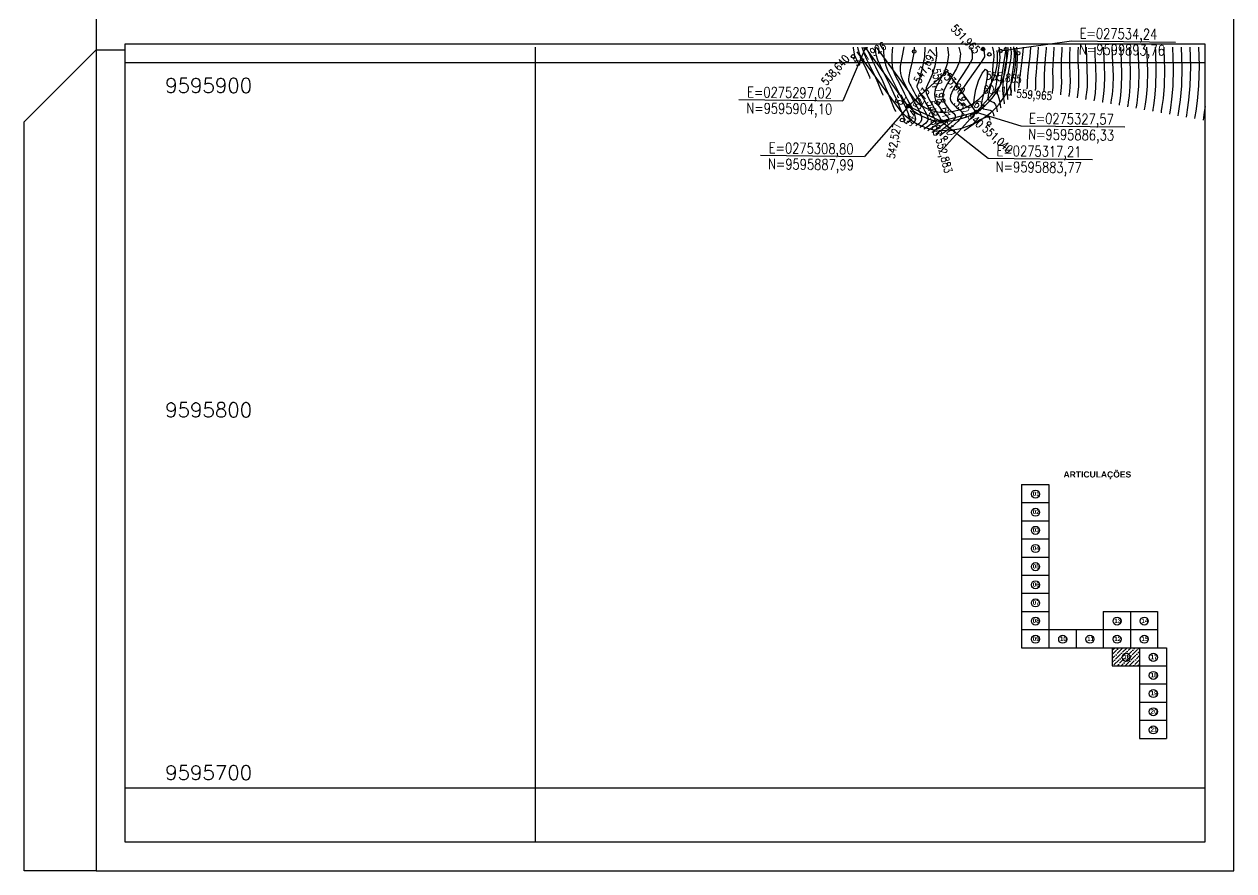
# Model space of a CAD drawing. Header units: millimetres. Extents: x 276147 to 291056, y 9594849 to 9609891.
# Drawn here: x 277622.8 to 277956.4, y 9607037.3 to 9607270.7 of the extents above; entities that cross this region are included whole.
import ezdxf
from ezdxf.enums import TextEntityAlignment as Align

# ---------------------------------------------------------------- set-up
doc = ezdxf.new("R2010")
doc.units = ezdxf.units.MM
doc.header["$LTSCALE"] = 10
doc.linetypes.add('CONTINUO', pattern=[0])
for name, color, linetype in [('2000-Top_malha_coord', 2, 'Continuous'), ('500-dim1', 6, 'Continuous'), ('Curvas mestras', 30, 'Continuous'), ('Curvas simples', 9, 'Continuous'), ('LINHA02', 8, 'Continuous'), ('TEXTO-PAPEL', 7, 'Continuous'), ('TEXTO02', 3, 'Continuous'), ('Top_malha_coord', 8, 'Continuous')]:
    doc.layers.add(name, color=color, linetype=linetype)
doc.styles.add('r80', font='romans.shx')
doc.styles.add('ROMANS', font='romans.shx', dxfattribs={"width": 0.8, "height": 4})
doc.styles.add('T7', font='arial.ttf')

msp = doc.modelspace()

# ---------------------------------------------------------------- hatches: boundary and pattern name
at = {"layer": 'Top_malha_coord'}
h = msp.add_hatch(dxfattribs=at)
h.set_pattern_fill('ANSI36', color=8, scale=0.25)
h.set_pattern_definition([(45, (15662.7059, 10875.3507), (0.420949505675, 1.54348152081), [1.984375, -0.396875, 0, -0.396875])])
h.paths.add_polyline_path([(277930.4, 9607098.84), (277922.9, 9607098.84), (277922.9, 9607093.84), (277930.4, 9607093.84)])
h.paths.add_polyline_path([(277925.63, 9607096.19, -1), (277927.84, 9607096.19, -1)], flags=0)
h.paths.add_polyline_path([(277925.53, 9607095), (277928.03, 9607095), (277928.03, 9607097.51), (277925.53, 9607097.51)], flags=24)

# ---------------------------------------------------------------- linework, layer by layer
at = {"layer": '500-dim1', "ltscale": 0.1}
for points in [[(277642.7, 9607037.34), (277956.42, 9607037.34), (277956.42, 9607273.22), (277642.7, 9607273.22)], [(277650.64, 9607045.28), (277948.48, 9607045.28), (277948.48, 9607265.28), (277650.64, 9607265.28)]]:
    msp.add_lwpolyline(points, close=True, dxfattribs=at)
msp.add_lwpolyline([(277642.7, 9607037.34), (277622.84, 9607037.34), (277622.84, 9607243.83), (277642.7, 9607263.69), (277650.64, 9607263.69)], dxfattribs=at)
at = {"layer": 'Curvas mestras', "linetype": 'CONTINUO'}
for points in [[(277852.67, 9607264.39, -45), (277852.77, 9607263.91, -45), (277853.17, 9607262.45, -45), (277853.55, 9607261.45, -45), (277853.91, 9607260.71, -45), (277854.25, 9607260.02, -45), (277854.6, 9607259.31, -45), (277854.95, 9607258.54, -45), (277855.32, 9607257.68, -45), (277855.66, 9607256.86, -45), (277855.92, 9607256.22, -45), (277856.07, 9607255.87, -45), (277856.12, 9607255.74, -45), (277856.13, 9607255.73, -45)], [(277862.33, 9607264.39, -40), (277862.2, 9607263.49, -40), (277862.08, 9607261.98, -40), (277862.08, 9607260.48, -40), (277862.22, 9607259.12, -40), (277862.5, 9607257.96, -40), (277862.96, 9607256.82, -40), (277863.65, 9607255.42, -40), (277864.57, 9607253.61, -40), (277865.54, 9607251.7, -40), (277866.37, 9607250.09, -40), (277866.89, 9607249.08, -40), (277867.17, 9607248.56, -40), (277867.32, 9607248.29, -40), (277867.45, 9607248.07, -40), (277867.61, 9607247.75, -40), (277867.85, 9607247.22, -40), (277868.19, 9607246.41, -40), (277868.5, 9607245.47, -40), (277868.64, 9607244.6, -40), (277868.5, 9607243.98, -40), (277868.2, 9607243.58, -40), (277867.9, 9607243.34, -40), (277867.73, 9607243.23, -40), (277867.66, 9607243.18, -40), (277867.65, 9607243.18, -40)], [(277877.45, 9607264.39, -35), (277877.71, 9607262.29, -35), (277877.37, 9607259.85, -35), (277876.6, 9607257.72, -35), (277875.64, 9607255.84, -35), (277874.73, 9607254.19, -35), (277874.09, 9607252.74, -35), (277873.88, 9607251.51, -35), (277873.98, 9607250.51, -35), (277874.19, 9607249.77, -35), (277874.35, 9607249.32, -35), (277874.47, 9607249.05, -35), (277874.58, 9607248.86, -35), (277874.7, 9607248.64, -35), (277874.91, 9607248.32, -35), (277875.25, 9607247.84, -35), (277875.76, 9607247.15, -35), (277876.37, 9607246.39, -35), (277876.97, 9607245.71, -35), (277877.48, 9607245.23, -35), (277877.78, 9607244.86, -35), (277877.77, 9607244.47, -35), (277877.38, 9607243.98, -35), (277876.7, 9607243.39, -35), (277875.86, 9607242.77, -35), (277874.99, 9607242.15, -35), (277874.21, 9607241.61, -35), (277873.61, 9607241.21, -35), (277873.29, 9607240.99, -35), (277873.17, 9607240.91, -35), (277873.15, 9607240.9, -35)], [(277891.6, 9607264.39, -30), (277891.71, 9607263.96, -30), (277891.88, 9607261.44, -30), (277891.66, 9607259.25, -30), (277891.33, 9607257.45, -30), (277891.11, 9607256.07, -30), (277890.99, 9607255.01, -30), (277890.86, 9607254.14, -30), (277890.68, 9607253.34, -30), (277890.51, 9607252.66, -30), (277890.47, 9607252.19, -30), (277890.64, 9607251.95, -30), (277890.96, 9607251.73, -30), (277891.31, 9607251.26, -30), (277891.62, 9607250.38, -30), (277891.86, 9607249.32, -30), (277892.02, 9607248.41, -30), (277892.11, 9607247.9, -30), (277892.14, 9607247.71, -30), (277892.15, 9607247.68, -30)], [(277898.31, 9607264.39, -25), (277898.22, 9607263.2, -25), (277897.92, 9607260.72, -25), (277897.56, 9607257.8, -25), (277897.26, 9607255.31, -25), (277897.1, 9607253.92, -25), (277897.04, 9607253.4, -25), (277897.03, 9607253.31, -25), (277897.03, 9607253.3, -25), (277897.03, 9607253.3, -25), (277897.03, 9607253.29, -25), (277897.02, 9607253.29, -25), (277897.02, 9607253.29, -25), (277897.02, 9607253.29, -25)], [(277909.01, 9607264.39, -20), (277908.96, 9607263.59, -20), (277908.8, 9607260.9, -20), (277908.77, 9607258.5, -20), (277908.83, 9607256.46, -20), (277908.88, 9607254.76, -20), (277908.85, 9607253.41, -20), (277908.76, 9607252.41, -20), (277908.67, 9607251.74, -20), (277908.62, 9607251.39, -20), (277908.6, 9607251.26, -20), (277908.59, 9607251.25, -20)], [(277920.41, 9607264.39, -15), (277920.45, 9607263.09, -15), (277920.63, 9607259.52, -15), (277920.74, 9607256.21, -15), (277920.67, 9607253.52, -15), (277920.49, 9607251.52, -15), (277920.31, 9607250.2, -15), (277920.21, 9607249.5, -15), (277920.17, 9607249.24, -15), (277920.16, 9607249.2, -15)], [(277932.32, 9607264.39, -10), (277932.43, 9607262.58, -10), (277932.59, 9607257.66, -10), (277932.49, 9607253.63, -10), (277932.23, 9607250.64, -10), (277931.95, 9607248.65, -10), (277931.8, 9607247.6, -10), (277931.74, 9607247.21, -10), (277931.73, 9607247.16, -10)], [(277944.27, 9607264.39, -5), (277944.45, 9607259.11, -5), (277944.31, 9607253.74, -5), (277943.96, 9607249.75, -5), (277943.6, 9607247.1, -5), (277943.39, 9607245.7, -5), (277943.31, 9607245.19, -5), (277943.3, 9607245.12, -5)]]:
    msp.add_polyline3d(points, dxfattribs=at)
at = {"layer": 'Curvas simples', "linetype": 'CONTINUO'}
for points in [[(277851.42, 9607264.39, -46), (277851.46, 9607264.16, -46), (277851.77, 9607262.54, -46), (277851.95, 9607261.83, -46), (277852.05, 9607261.56, -46), (277852.15, 9607261.38, -46), (277852.24, 9607261.19, -46), (277852.33, 9607260.99, -46), (277852.43, 9607260.76, -46), (277852.52, 9607260.55, -46), (277852.59, 9607260.38, -46), (277852.63, 9607260.28, -46), (277852.64, 9607260.25, -46), (277852.64, 9607260.25, -46)], [(277853.88, 9607264.39, -44), (277854.08, 9607263.66, -44), (277854.57, 9607262.36, -44), (277855.15, 9607261.08, -44), (277855.76, 9607259.85, -44), (277856.36, 9607258.65, -44), (277856.95, 9607257.43, -44), (277857.57, 9607256.08, -44), (277858.22, 9607254.6, -44), (277858.81, 9607253.18, -44), (277859.26, 9607252.07, -44), (277859.51, 9607251.46, -44), (277859.6, 9607251.24, -44), (277859.61, 9607251.21, -44)], [(277855.12, 9607264.39, -43), (277855.16, 9607264.08, -43), (277855.47, 9607263.35, -43), (277856.03, 9607262.17, -43), (277856.79, 9607260.64, -43), (277857.62, 9607258.96, -43), (277858.47, 9607257.28, -43), (277859.31, 9607255.54, -43), (277860.2, 9607253.63, -43), (277861.11, 9607251.52, -43), (277861.95, 9607249.49, -43), (277862.6, 9607247.91, -43), (277862.95, 9607247.05, -43), (277863.08, 9607246.73, -43), (277863.09, 9607246.69, -43)], [(277857.44, 9607264.39, -42), (277857.47, 9607263.79, -42), (277857.72, 9607262.35, -42), (277858.19, 9607260.89, -42), (277858.86, 9607259.35, -42), (277859.69, 9607257.67, -42), (277860.63, 9607255.8, -42), (277861.62, 9607253.79, -42), (277862.61, 9607251.69, -42), (277863.54, 9607249.58, -42), (277864.35, 9607247.67, -42), (277864.97, 9607246.15, -42), (277865.36, 9607245.19, -42), (277865.56, 9607244.66, -42), (277865.62, 9607244.4, -42), (277865.61, 9607244.25, -42), (277865.56, 9607244.17, -42), (277865.5, 9607244.12, -42), (277865.47, 9607244.1, -42), (277865.45, 9607244.09, -42), (277865.45, 9607244.09, -42)], [(277859.73, 9607264.39, -41), (277859.78, 9607262.94, -41), (277859.97, 9607261.1, -41), (277860.35, 9607259.53, -41), (277860.93, 9607258.05, -41), (277861.75, 9607256.38, -41), (277862.78, 9607254.35, -41), (277863.86, 9607252.21, -41), (277864.8, 9607250.31, -41), (277865.45, 9607248.92, -41), (277865.9, 9607247.91, -41), (277866.26, 9607247.05, -41), (277866.62, 9607246.16, -41), (277866.92, 9607245.32, -41), (277867.08, 9607244.62, -41), (277867.04, 9607244.15, -41), (277866.88, 9607243.88, -41), (277866.7, 9607243.73, -41), (277866.6, 9607243.66, -41), (277866.56, 9607243.64, -41), (277866.55, 9607243.63, -41)], [(277865.39, 9607264.49, -39), (277865.03, 9607262.48, -39), (277864.65, 9607260.64, -39), (277864.44, 9607259.16, -39), (277864.39, 9607258.03, -39), (277864.46, 9607257.14, -39), (277864.64, 9607256.41, -39), (277864.93, 9607255.69, -39), (277865.36, 9607254.81, -39), (277865.95, 9607253.66, -39), (277866.61, 9607252.38, -39), (277867.26, 9607251.14, -39), (277867.82, 9607250.09, -39), (277868.3, 9607249.23, -39), (277868.71, 9607248.51, -39), (277869.08, 9607247.87, -39), (277869.42, 9607247.26, -39), (277869.76, 9607246.59, -39), (277870.09, 9607245.84, -39), (277870.31, 9607245.06, -39), (277870.3, 9607244.33, -39), (277870, 9607243.73, -39), (277869.53, 9607243.27, -39), (277869.1, 9607242.96, -39), (277868.86, 9607242.79, -39), (277868.77, 9607242.73, -39), (277868.75, 9607242.72, -39)], [(277868.26, 9607264.39, -38), (277868.17, 9607262.82, -38), (277867.65, 9607260.06, -38), (277867.11, 9607257.78, -38), (277866.79, 9607256.34, -38), (277866.69, 9607255.57, -38), (277866.71, 9607255.16, -38), (277866.78, 9607254.86, -38), (277866.9, 9607254.57, -38), (277867.08, 9607254.2, -38), (277867.33, 9607253.71, -38), (277867.68, 9607253.05, -38), (277868.15, 9607252.19, -38), (277868.75, 9607251.11, -38), (277869.43, 9607249.91, -38), (277870.11, 9607248.73, -38), (277870.71, 9607247.68, -38), (277871.24, 9607246.76, -38), (277871.67, 9607245.96, -38), (277871.99, 9607245.27, -38), (277872.12, 9607244.65, -38), (277871.97, 9607244.06, -38), (277871.49, 9607243.48, -38), (277870.86, 9607242.96, -38), (277870.3, 9607242.57, -38), (277869.99, 9607242.36, -38), (277869.87, 9607242.28, -38), (277869.85, 9607242.27, -38)], [(277871.21, 9607264.39, -37), (277871.11, 9607261.74, -37), (277870.52, 9607258.57, -37), (277869.84, 9607256.05, -37), (277869.38, 9607254.57, -37), (277869.14, 9607253.9, -37), (277869.04, 9607253.65, -37), (277869.03, 9607253.46, -37), (277869.15, 9607253.13, -37), (277869.48, 9607252.51, -37), (277870.05, 9607251.48, -37), (277870.8, 9607250.17, -37), (277871.6, 9607248.77, -37), (277872.38, 9607247.43, -37), (277873.06, 9607246.26, -37), (277873.58, 9607245.33, -37), (277873.89, 9607244.7, -37), (277873.93, 9607244.24, -37), (277873.63, 9607243.79, -37), (277872.98, 9607243.23, -37), (277872.19, 9607242.65, -37), (277871.5, 9607242.18, -37), (277871.12, 9607241.92, -37), (277870.97, 9607241.83, -37), (277870.95, 9607241.81, -37)], [(277874.32, 9607264.39, -36), (277874.41, 9607262.02, -36), (277873.94, 9607259.21, -36), (277873.22, 9607256.89, -36), (277872.51, 9607255.21, -36), (277871.93, 9607254.04, -36), (277871.56, 9607253.19, -36), (277871.45, 9607252.48, -36), (277871.56, 9607251.82, -36), (277871.83, 9607251.14, -36), (277872.21, 9607250.38, -36), (277872.69, 9607249.51, -36), (277873.3, 9607248.46, -36), (277874, 9607247.25, -36), (277874.7, 9607246.05, -36), (277875.28, 9607245.08, -36), (277875.62, 9607244.51, -36), (277875.79, 9607244.25, -36), (277875.87, 9607244.15, -36), (277875.92, 9607244.1, -36), (277875.95, 9607244.07, -36), (277875.95, 9607244.03, -36), (277875.89, 9607243.96, -36), (277875.67, 9607243.8, -36), (277875.18, 9607243.47, -36), (277874.38, 9607242.92, -36), (277873.45, 9607242.3, -36), (277872.67, 9607241.77, -36), (277872.24, 9607241.48, -36), (277872.08, 9607241.37, -36), (277872.05, 9607241.36, -36)], [(277880.6, 9607264.39, -34), (277881.01, 9607262.57, -34), (277880.8, 9607260.5, -34), (277879.97, 9607258.56, -34), (277878.76, 9607256.49, -34), (277877.49, 9607254.42, -34), (277876.52, 9607252.6, -34), (277876.11, 9607251.19, -34), (277876.18, 9607250.12, -34), (277876.56, 9607249.21, -34), (277877.09, 9607248.34, -34), (277877.72, 9607247.53, -34), (277878.42, 9607246.81, -34), (277879.14, 9607246.21, -34), (277879.62, 9607245.63, -34), (277879.59, 9607244.92, -34), (277878.87, 9607243.99, -34), (277877.73, 9607242.98, -34), (277876.54, 9607242.06, -34), (277875.61, 9607241.38, -34), (277874.96, 9607240.92, -34), (277874.55, 9607240.65, -34), (277874.34, 9607240.51, -34), (277874.27, 9607240.45, -34), (277874.25, 9607240.45, -34)], [(277883.77, 9607264.39, -33), (277884.31, 9607262.84, -33), (277884.22, 9607261.14, -33), (277883.35, 9607259.4, -33), (277881.89, 9607257.14, -33), (277880.25, 9607254.67, -33), (277878.93, 9607252.52, -33), (277878.28, 9607251.07, -33), (277878.18, 9607250.17, -33), (277878.41, 9607249.54, -33), (277878.76, 9607248.97, -33), (277879.26, 9607248.39, -33), (277879.96, 9607247.8, -33), (277880.82, 9607247.17, -33), (277881.47, 9607246.4, -33), (277881.41, 9607245.36, -33), (277880.36, 9607244.01, -33), (277878.76, 9607242.57, -33), (277877.22, 9607241.36, -33), (277876.22, 9607240.61, -33), (277875.72, 9607240.24, -33), (277875.5, 9607240.08, -33), (277875.4, 9607240.02, -33), (277875.36, 9607239.99, -33), (277875.35, 9607239.99, -33)], [(277886.98, 9607264.39, -32), (277887.62, 9607263.12, -32), (277887.65, 9607261.78, -32), (277886.73, 9607260.24, -32), (277885.01, 9607257.79, -32), (277883.01, 9607254.93, -32), (277881.33, 9607252.45, -32), (277880.44, 9607250.94, -32), (277880.18, 9607250.21, -32), (277880.25, 9607249.87, -32), (277880.44, 9607249.59, -32), (277880.79, 9607249.26, -32), (277881.44, 9607248.81, -32), (277882.43, 9607248.27, -32), (277883.5, 9607247.9, -32), (277884.33, 9607248.05, -32), (277884.71, 9607248.97, -32), (277884.88, 9607250.58, -32), (277885.24, 9607252.72, -32), (277886.04, 9607255.14, -32), (277887.05, 9607257.24, -32), (277887.92, 9607258.34, -32), (277888.38, 9607257.94, -32), (277888.4, 9607256.37, -32), (277888.06, 9607254.15, -32), (277887.44, 9607251.78, -32), (277886.89, 9607249.65, -32), (277886.76, 9607248.11, -32), (277887.32, 9607247.39, -32), (277888.27, 9607247.18, -32), (277889.19, 9607247.06, -32), (277889.77, 9607246.72, -32), (277890.05, 9607246.22, -32), (277890.15, 9607245.78, -32), (277890.2, 9607245.52, -32), (277890.21, 9607245.43, -32), (277890.22, 9607245.42, -32)], [(277889.78, 9607264.39, -31), (277889.83, 9607264.27, -31), (277890.16, 9607263.08, -31), (277890.23, 9607261.97, -31), (277890.13, 9607260.83, -31), (277889.98, 9607259.52, -31), (277889.86, 9607257.93, -31), (277889.72, 9607256.16, -31), (277889.46, 9607254.34, -31), (277889.06, 9607252.62, -31), (277888.7, 9607251.17, -31), (277888.62, 9607250.15, -31), (277888.98, 9607249.67, -31), (277889.61, 9607249.45, -31), (277890.25, 9607249.16, -31), (277890.7, 9607248.55, -31), (277890.96, 9607247.77, -31), (277891.09, 9607247.09, -31), (277891.15, 9607246.71, -31), (277891.18, 9607246.57, -31), (277891.18, 9607246.55, -31)], [(277894.03, 9607264.39, -29), (277894.08, 9607264.16, -29), (277894.12, 9607263.5, -29), (277894.03, 9607262.65, -29), (277893.78, 9607261.31, -29), (277893.39, 9607259.31, -29), (277892.97, 9607256.91, -29), (277892.69, 9607254.51, -29), (277892.66, 9607252.43, -29), (277892.79, 9607250.8, -29), (277892.97, 9607249.67, -29), (277893.07, 9607249.07, -29), (277893.11, 9607248.85, -29), (277893.11, 9607248.81, -29)], [(277894.87, 9607264.39, -28), (277894.98, 9607263.03, -28), (277894.89, 9607261.45, -28), (277894.64, 9607259.79, -28), (277894.3, 9607257.94, -28), (277893.97, 9607256.02, -28), (277893.76, 9607254.2, -28), (277893.74, 9607252.65, -28), (277893.84, 9607251.43, -28), (277893.97, 9607250.58, -28), (277894.05, 9607250.14, -28), (277894.08, 9607249.97, -28), (277894.08, 9607249.95, -28)], [(277895.68, 9607264.49, -27), (277895.84, 9607262.55, -27), (277895.75, 9607260.24, -27), (277895.5, 9607258.27, -27), (277895.22, 9607256.57, -27), (277894.98, 9607255.13, -27), (277894.83, 9607253.9, -27), (277894.82, 9607252.87, -27), (277894.89, 9607252.06, -27), (277894.97, 9607251.5, -27), (277895.02, 9607251.2, -27), (277895.04, 9607251.09, -27), (277895.05, 9607251.08, -27)], [(277896.51, 9607264.39, -26), (277896.7, 9607262.08, -26), (277896.61, 9607259.04, -26), (277896.35, 9607256.74, -26), (277896.13, 9607255.21, -26), (277895.98, 9607254.24, -26), (277895.91, 9607253.6, -26), (277895.9, 9607253.09, -26), (277895.93, 9607252.69, -26), (277895.98, 9607252.42, -26), (277896, 9607252.27, -26), (277896.01, 9607252.22, -26), (277896.01, 9607252.21, -26)], [(277900.39, 9607264.39, -24), (277900.39, 9607264.32, -24), (277900.16, 9607261.84, -24), (277899.84, 9607258.96, -24), (277899.57, 9607256.43, -24), (277899.43, 9607254.84, -24), (277899.39, 9607254.01, -24), (277899.4, 9607253.6, -24), (277899.39, 9607253.33, -24), (277899.37, 9607253.12, -24), (277899.35, 9607252.98, -24), (277899.34, 9607252.91, -24), (277899.34, 9607252.88, -24), (277899.34, 9607252.88, -24)], [(277902.49, 9607264.39, -23), (277902.4, 9607262.96, -23), (277902.12, 9607260.12, -23), (277901.88, 9607257.55, -23), (277901.77, 9607255.75, -23), (277901.75, 9607254.62, -23), (277901.77, 9607253.89, -23), (277901.76, 9607253.35, -23), (277901.72, 9607252.94, -23), (277901.68, 9607252.67, -23), (277901.66, 9607252.53, -23), (277901.65, 9607252.48, -23), (277901.65, 9607252.47, -23)], [(277904.65, 9607264.39, -22), (277904.64, 9607264.08, -22), (277904.4, 9607261.28, -22), (277904.19, 9607258.66, -22), (277904.1, 9607256.67, -22), (277904.11, 9607255.23, -22), (277904.14, 9607254.18, -22), (277904.12, 9607253.37, -22), (277904.07, 9607252.76, -22), (277904.01, 9607252.36, -22), (277903.98, 9607252.15, -22), (277903.97, 9607252.07, -22), (277903.97, 9607252.06, -22)], [(277906.82, 9607264.39, -21), (277906.68, 9607262.43, -21), (277906.49, 9607259.78, -21), (277906.44, 9607257.59, -21), (277906.47, 9607255.84, -21), (277906.51, 9607254.47, -21), (277906.48, 9607253.39, -21), (277906.41, 9607252.59, -21), (277906.34, 9607252.05, -21), (277906.3, 9607251.77, -21), (277906.28, 9607251.67, -21), (277906.28, 9607251.65, -21)], [(277911.23, 9607264.39, -19), (277911.11, 9607262.02, -19), (277911.11, 9607259.42, -19), (277911.19, 9607257.07, -19), (277911.25, 9607255.05, -19), (277911.21, 9607253.44, -19), (277911.11, 9607252.23, -19), (277911, 9607251.43, -19), (277910.93, 9607251.01, -19), (277910.91, 9607250.86, -19), (277910.91, 9607250.84, -19)], [(277913.46, 9607264.39, -18), (277913.42, 9607263.13, -18), (277913.45, 9607260.34, -18), (277913.55, 9607257.68, -18), (277913.62, 9607255.34, -18), (277913.58, 9607253.46, -18), (277913.45, 9607252.06, -18), (277913.33, 9607251.12, -18), (277913.25, 9607250.63, -18), (277913.22, 9607250.45, -18), (277913.22, 9607250.43, -18)], [(277915.73, 9607264.39, -17), (277915.72, 9607264.25, -17), (277915.78, 9607261.25, -17), (277915.91, 9607258.29, -17), (277916, 9607255.63, -17), (277915.94, 9607253.48, -17), (277915.8, 9607251.88, -17), (277915.65, 9607250.82, -17), (277915.57, 9607250.26, -17), (277915.54, 9607250.05, -17), (277915.53, 9607250.02, -17)], [(277918.06, 9607264.39, -16), (277918.12, 9607262.17, -16), (277918.27, 9607258.9, -16), (277918.37, 9607255.92, -16), (277918.31, 9607253.5, -16), (277918.15, 9607251.7, -16), (277917.98, 9607250.51, -16), (277917.89, 9607249.88, -16), (277917.85, 9607249.64, -16), (277917.85, 9607249.61, -16)], [(277922.77, 9607264.39, -14), (277922.79, 9607264, -14), (277922.99, 9607260.13, -14), (277923.11, 9607256.5, -14), (277923.03, 9607253.55, -14), (277922.84, 9607251.35, -14), (277922.64, 9607249.89, -14), (277922.52, 9607249.12, -14), (277922.48, 9607248.83, -14), (277922.48, 9607248.79, -14)], [(277925.15, 9607264.39, -13), (277925.35, 9607260.74, -13), (277925.48, 9607256.79, -13), (277925.4, 9607253.57, -13), (277925.19, 9607251.17, -13), (277924.97, 9607249.58, -13), (277924.84, 9607248.74, -13), (277924.8, 9607248.43, -13), (277924.79, 9607248.39, -13)], [(277927.54, 9607264.39, -12), (277927.71, 9607261.35, -12), (277927.85, 9607257.08, -12), (277927.76, 9607253.59, -12), (277927.53, 9607250.99, -12), (277927.3, 9607249.27, -12), (277927.16, 9607248.36, -12), (277927.11, 9607248.02, -12), (277927.1, 9607247.98, -12)], [(277929.93, 9607264.39, -11), (277930.07, 9607261.96, -11), (277930.22, 9607257.37, -11), (277930.13, 9607253.61, -11), (277929.88, 9607250.81, -11), (277929.63, 9607248.96, -11), (277929.48, 9607247.98, -11), (277929.42, 9607247.62, -11), (277929.42, 9607247.57, -11)], [(277934.72, 9607264.39, -9), (277934.79, 9607263.19, -9), (277934.96, 9607257.95, -9), (277934.86, 9607253.66, -9), (277934.57, 9607250.46, -9), (277934.28, 9607248.34, -9), (277934.12, 9607247.22, -9), (277934.05, 9607246.81, -9), (277934.04, 9607246.75, -9)], [(277937.11, 9607264.39, -8), (277937.15, 9607263.8, -8), (277937.33, 9607258.24, -8), (277937.22, 9607253.68, -8), (277936.92, 9607250.28, -8), (277936.61, 9607248.03, -8), (277936.43, 9607246.84, -8), (277936.37, 9607246.4, -8), (277936.36, 9607246.34, -8)], [(277939.51, 9607264.41, -7), (277939.71, 9607258.53, -7), (277939.58, 9607253.7, -7), (277939.27, 9607250.1, -7), (277938.94, 9607247.72, -7), (277938.75, 9607246.46, -7), (277938.68, 9607246, -7), (277938.67, 9607245.93, -7)], [(277941.89, 9607264.39, -6), (277942.08, 9607258.82, -6), (277941.95, 9607253.72, -6), (277941.61, 9607249.93, -6), (277941.27, 9607247.41, -6), (277941.07, 9607246.08, -6), (277941, 9607245.59, -6), (277940.99, 9607245.52, -6)], [(277946.65, 9607264.39, -4), (277946.82, 9607259.39, -4), (277946.68, 9607253.77, -4), (277946.31, 9607249.57, -4), (277945.93, 9607246.79, -4), (277945.71, 9607245.32, -4), (277945.62, 9607244.78, -4), (277945.61, 9607244.71, -4)], [(277889.25, 9607244.28, -33), (277889.17, 9607244.68, -33), (277889.03, 9607244.92, -33), (277888.73, 9607245.09, -33), (277888.21, 9607245.09, -33), (277887.45, 9607244.87, -33), (277886.43, 9607244.37, -33), (277885.16, 9607243.56, -33), (277883.89, 9607242.66, -33), (277882.87, 9607241.91, -33), (277882.31, 9607241.49, -33), (277882.1, 9607241.34, -33), (277882.07, 9607241.32, -33)], [(277948.48, 9607248.09, -3), (277948.25, 9607246.48, -3), (277948.02, 9607244.95, -3), (277947.94, 9607244.38, -3), (277947.93, 9607244.3, -3)]]:
    msp.add_polyline3d(points, dxfattribs=at)
msp.add_polyline3d([(277887.19, 9607263.61, -33), (277887.18, 9607263.69, -33), (277887.17, 9607263.76, -33), (277887.19, 9607263.83, -33), (277887.21, 9607263.92, -33), (277887.25, 9607263.99, -33), (277887.28, 9607264.03, -33), (277887.29, 9607264.01, -33), (277887.29, 9607263.96, -33), (277887.28, 9607263.88, -33), (277887.25, 9607263.8, -33), (277887.23, 9607263.72, -33), (277887.2, 9607263.66, -33), (277887.19, 9607263.63, -33), (277887.19, 9607263.61, -33), (277887.19, 9607263.61, -33)], close=True, dxfattribs=at)
at = {"layer": 'LINHA02'}
for p, q in [((277892.09, 9607263.38, -585), (277911.64, 9607266.18, -585)), ((277911.64, 9607266.18, -585), (277940.35, 9607265.83, -585)), ((277854.86, 9607264.33, -585), (277848.63, 9607249.63, -585)), ((277819.92, 9607249.98, -585), (277848.63, 9607249.63, -585)), ((277867.04, 9607248.51, -585), (277854.59, 9607234.24, -585)), ((277885.41, 9607246.53, -585), (277897.65, 9607242.76, -585)), ((277875.74, 9607243.98, -585), (277888.71, 9607233.81, -585)), ((277897.65, 9607242.76, -585), (277926.36, 9607242.4, -585)), ((277825.89, 9607234.59, -585), (277854.59, 9607234.24, -585)), ((277888.71, 9607233.81, -585), (277917.41, 9607233.45, -585))]:
    msp.add_line(p, q, dxfattribs=at)
at = {"layer": 'TEXTO-PAPEL', "color": 7, "linetype": 'Continuous'}
for p, q in [((277866.66, 9607248.18, -585), (277854.84, 9607264.31, -585)), ((277892.09, 9607253.95, -585), (277893.63, 9607263.84, -585)), ((277893.63, 9607263.84, -585), (277893.46, 9607264.39, -585)), ((277866.65, 9607248.16, -585), (277877.34, 9607257.77, -585)), ((277885.41, 9607246.53, -585), (277877.34, 9607257.77, -585)), ((277892.09, 9607253.95, -585), (277875.52, 9607235.55, -585)), ((277866.66, 9607248.18, -585), (277875.75, 9607243.97, -585)), ((277875.74, 9607243.97, -585), (277885.42, 9607246.54, -585))]:
    msp.add_line(p, q, dxfattribs=at)
for centre in [(277851.39, 9607261.87, -585), (277868.27, 9607263.21, -585), (277887.25, 9607263.9, -585), (277888.99, 9607262.43, -585), (277892.08, 9607263.39, -585), (277893.63, 9607263.84, -585), (277896.94, 9607262.73, -585), (277866.67, 9607248.18, -585), (277874.83, 9607248.94, -585), (277881.92, 9607250.17, -585), (277885.42, 9607246.54, -585), (277864.93, 9607244.3, -585), (277875.74, 9607243.98, -585), (277888.94, 9607243.39, -585), (277876.95, 9607239.41, -585)]:
    msp.add_circle(centre, 0.5, dxfattribs=at)
msp.add_arc((277854.86, 9607264.33, -585), 0.5, 173.085, 6.915, dxfattribs=at)
at = {"layer": 'TEXTO02'}
for centre, radius, start, end in [((277876.28, 9607261.47, -585), 17.51, 266.6005, 7.7624), ((277876.79, 9607258.03, -585), 14.14, 224.2199, 262.8122)]:
    msp.add_arc(centre, radius, start, end, dxfattribs=at)
at = {"layer": 'Top_malha_coord'}
for p, q in [((277763.82, 9607045.28, -585), (277763.82, 9607264.39, -585)), ((277650.64, 9607260.2, -585), (277948.48, 9607260.2, -585)), ((277650.64, 9607060.2, -585), (277948.48, 9607060.2, -585))]:
    msp.add_line(p, q, dxfattribs=at)
at = {"layer": 'Top_malha_coord', "color": 6}
for p, q in [((277864.64, 9607246.7, -585), (277852.59, 9607263.14, -585)), ((277868.67, 9607249.66, -585), (277857.88, 9607264.39, -585))]:
    msp.add_line(p, q, dxfattribs=at)
at = {"layer": 'Top_malha_coord', "color": 7}
for p, q in [((277897.9, 9607143.84), (277897.9, 9607098.84)), ((277897.9, 9607143.84), (277905.4, 9607143.84)), ((277905.4, 9607143.84), (277905.4, 9607098.84)), ((277897.9, 9607138.84), (277905.4, 9607138.84)), ((277897.9, 9607133.84), (277905.4, 9607133.84)), ((277897.9, 9607128.84), (277905.4, 9607128.84)), ((277897.9, 9607123.84), (277905.4, 9607123.84)), ((277897.9, 9607118.84), (277905.4, 9607118.84)), ((277897.9, 9607113.84), (277905.4, 9607113.84)), ((277897.9, 9607108.84), (277905.4, 9607108.84)), ((277920.4, 9607108.84), (277920.4, 9607098.84)), ((277920.4, 9607108.84), (277935.4, 9607108.84)), ((277927.9, 9607108.84), (277927.9, 9607098.84)), ((277935.4, 9607108.84), (277935.4, 9607098.84)), ((277897.9, 9607103.84), (277935.4, 9607103.84)), ((277912.9, 9607103.84), (277912.9, 9607098.84)), ((277897.9, 9607098.84), (277937.9, 9607098.84)), ((277922.9, 9607098.84), (277922.9, 9607093.84)), ((277930.4, 9607098.84), (277930.4, 9607073.84)), ((277937.9, 9607098.84), (277937.9, 9607073.84)), ((277922.9, 9607093.84), (277937.9, 9607093.84)), ((277930.4, 9607088.84), (277937.9, 9607088.84)), ((277930.4, 9607083.84), (277937.9, 9607083.84)), ((277930.4, 9607078.84), (277937.9, 9607078.84)), ((277930.4, 9607073.84), (277937.9, 9607073.84))]:
    msp.add_line(p, q, dxfattribs=at)
for centre in [(277901.73, 9607141.19), (277901.73, 9607136.19), (277901.73, 9607131.19), (277901.73, 9607126.19), (277901.73, 9607121.19), (277901.73, 9607116.19), (277901.73, 9607111.19), (277901.73, 9607106.19), (277924.23, 9607106.19), (277931.73, 9607106.19), (277901.73, 9607101.19), (277909.23, 9607101.19), (277916.73, 9607101.19), (277924.23, 9607101.19), (277931.73, 9607101.19), (277926.73, 9607096.19), (277934.23, 9607096.19), (277934.23, 9607091.19), (277934.23, 9607086.19), (277934.23, 9607081.19), (277934.23, 9607076.19)]:
    msp.add_circle(centre, 1.11, dxfattribs=at)
at = {"layer": 'Top_malha_coord', "color": 6}
for centre, radius, start, end in [((277876.28, 9607261.47, -585), 20.01, 266.6005, 7.7624), ((277876.28, 9607261.47, -585), 15.01, 266.6005, 7.7624), ((277876.79, 9607258.03, -585), 11.64, 224.2199, 262.8122), ((277876.7, 9607257.73, -585), 16.34, 222.4487, 262.9952)]:
    msp.add_arc(centre, radius, start, end, dxfattribs=at)

# ---------------------------------------------------------------- texts
at = {"style": 'ROMANS', "width": 0.8}
for s, p in [('E=027534,24', (277913.93, 9607269.69, -585)), ('N=9599893,76', (277913.72, 9607265.28, -585)), ('E=0275297,02', (277822.21, 9607253.49, -585)), ('N=9595904,10', (277822, 9607249.08, -585)), ('E=0275327,57', (277899.94, 9607246.26, -585)), ('N=9595886,33', (277899.73, 9607241.86, -585)), ('E=0275308,80', (277828.18, 9607238.1, -585)), ('E=0275317,21', (277891, 9607237.32, -585)), ('N=9595887,99', (277827.97, 9607233.69, -585)), ('N=9595883,77', (277890.79, 9607232.91, -585))]:
    msp.add_text(s, height=2.9046, rotation=359.2617, dxfattribs=at).set_placement(p, align=Align.TOP_LEFT)
at = {"layer": '2000-Top_malha_coord', "style": 'r80'}
for s, p in [('9595900', (277661.72, 9607250.63, -585)), ('9595800', (277661.72, 9607161.2, -585)), ('9595700', (277661.72, 9607061.2, -585))]:
    msp.add_text(s, height=4, dxfattribs=at).set_placement(p, align=Align.BOTTOM_LEFT)
at = {"layer": 'TEXTO02', "style": 'ROMANS', "width": 0.8}
for s, rotation, p in [('551,965', 314.6622, (277879.76, 9607270.92, -585)), ('541,926', 30.9837, (277851.26, 9607260.95, -585)), ('538,640', 48.4438, (277842.45, 9607255.16, -585)), ('547,697', 61.7985, (277868.02, 9607255.26, -585)), ('550,198', 278.8746, (277875.35, 9607258.73, -585)), ('553,90', 312.3245, (277876.96, 9607258.63, -585)), ('555,865', 353.2063, (277888.28, 9607257.78, -585)), ('544,5273', 61.7985, (277865.3, 9607243.44, -585)), ('60+10', 355.5951, (277887.4, 9607253.9, -585)), ('559,965', 355.5951, (277896.57, 9607252.78, -585)), ('62', 64.1873, (277862.75, 9607249.12, -585)), ('548,888', 282.6094, (277873.78, 9607249.88, -585)), ('552,940', 316.0594, (277880.53, 9607250.38, -585)), ('61', 318.4482, (277885.95, 9607249.97, -585)), ('61+10', 284.9982, (277877.58, 9607248.14, -585)), ('542,527', 79.2585, (277860.69, 9607233.96, -585)), ('551,040', 318.4482, (277888.32, 9607243.2, -585)), ('552,883', 284.9982, (277876.33, 9607239.59, -585))]:
    msp.add_text(s, height=2.207, rotation=rotation, dxfattribs=at).set_placement(p, align=Align.TOP_LEFT)
at = {"layer": 'Top_malha_coord', "color": 7, "attachment_point": 1, "style": 'T7'}
for s, insert, char_height in [('{\\fArial|b1|i0|c0|p34;ARTICULAÇÕES}', (277909.46, 9607147.45), 1.6821), ('{\\fArial|b1|i0|c0|p34;01}', (277900.97, 9607141.89), 1.2169), ('{\\fArial|b1|i0|c0|p34;02}', (277900.97, 9607136.89), 1.2169), ('{\\fArial|b1|i0|c0|p34;03}', (277900.97, 9607131.89), 1.2169), ('{\\fArial|b1|i0|c0|p34;04}', (277900.97, 9607126.89), 1.2169), ('{\\fArial|b1|i0|c0|p34;05}', (277900.97, 9607121.89), 1.2169), ('{\\fArial|b1|i0|c0|p34;06}', (277900.97, 9607116.89), 1.2169), ('{\\fArial|b1|i0|c0|p34;07}', (277900.97, 9607111.89), 1.2169), ('{\\fArial|b1|i0|c0|p34;08}', (277900.97, 9607106.89), 1.2169), ('{\\fArial|b1|i0|c0|p34;13}', (277923.47, 9607106.89), 1.2169), ('{\\fArial|b1|i0|c0|p34;14}', (277930.97, 9607106.89), 1.2169), ('{\\fArial|b1|i0|c0|p34;09}', (277900.97, 9607101.89), 1.2169), ('{\\fArial|b1|i0|c0|p34;10}', (277908.47, 9607101.89), 1.2169), ('{\\fArial|b1|i0|c0|p34;11}', (277915.97, 9607101.89), 1.2169), ('{\\fArial|b1|i0|c0|p34;12}', (277923.47, 9607101.89), 1.2169), ('{\\fArial|b1|i0|c0|p34;15}', (277930.97, 9607101.89), 1.2169), ('{\\fArial|b1|i0|c0|p34;16}', (277925.97, 9607096.89), 1.2169), ('{\\fArial|b1|i0|c0|p34;17}', (277933.47, 9607096.89), 1.2169), ('{\\fArial|b1|i0|c0|p34;18}', (277933.47, 9607091.89), 1.2169), ('{\\fArial|b1|i0|c0|p34;19}', (277933.47, 9607086.89), 1.2169), ('{\\fArial|b1|i0|c0|p34;20}', (277933.47, 9607081.89), 1.2169), ('{\\fArial|b1|i0|c0|p34;21}', (277933.47, 9607076.89), 1.2169)]:
    msp.add_mtext_dynamic_manual_height_columns(s, width=9.0598, gutter_width=12.5, heights=[0], dxfattribs=dict(at, insert=insert, char_height=char_height))

doc.saveas('drawing.dxf')
